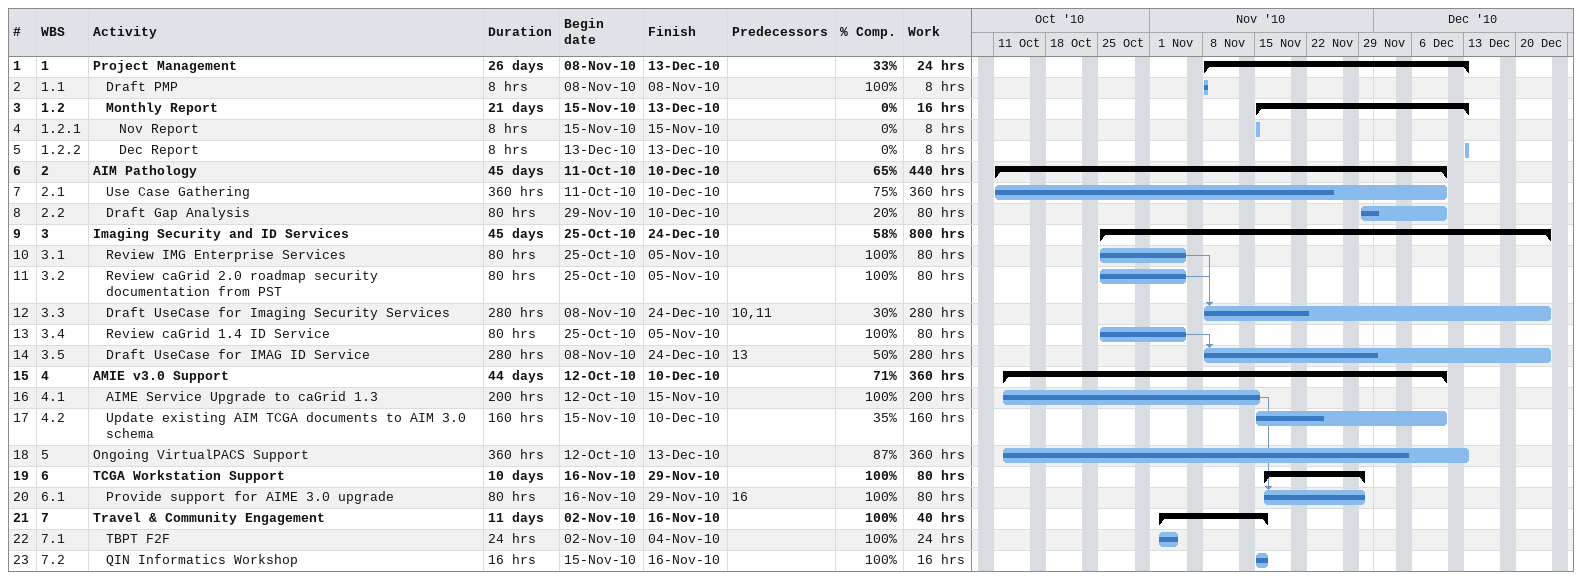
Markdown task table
| ID | WBS | Task | Duration | Start | Finish | Predecessors | % complete | Work (h) |
|---|---|---|---|---|---|---|---|---|
| 1 | 1 | **Project Management** | 26d | 2010-11-08 | 2010-12-13 |  | 33 | 24 |
| 2 | 1.1 | Draft PMP | 8h | 2010-11-08 | 2010-11-08 |  | 100 | 8 |
| 3 | 1.2 | **Monthly Report** | 21d | 2010-11-15 | 2010-12-13 |  | 0 | 16 |
| 4 | 1.2.1 | Nov Report | 8h | 2010-11-15 | 2010-11-15 |  | 0 | 8 |
| 5 | 1.2.2 | Dec Report | 8h | 2010-12-13 | 2010-12-13 |  | 0 | 8 |
| 6 | 2 | **AIM Pathology** | 45d | 2010-10-11 | 2010-12-10 |  | 65 | 440 |
| 7 | 2.1 | Use Case Gathering | 360h | 2010-10-11 | 2010-12-10 |  | 75 | 360 |
| 8 | 2.2 | Draft Gap Analysis | 80h | 2010-11-29 | 2010-12-10 |  | 20 | 80 |
| 9 | 3 | **Imaging Security and ID Services** | 45d | 2010-10-25 | 2010-12-24 |  | 58 | 800 |
| 10 | 3.1 | Review IMG Enterprise Services | 80h | 2010-10-25 | 2010-11-05 |  | 100 | 80 |
| 11 | 3.2 | Review caGrid 2.0 roadmap security documentation from PST | 80h | 2010-10-25 | 2010-11-05 |  | 100 | 80 |
| 12 | 3.3 | Draft UseCase for Imaging Security Services | 280h | 2010-11-08 | 2010-12-24 | 10, 11 | 30 | 280 |
| 13 | 3.4 | Review caGrid 1.4 ID Service | 80h | 2010-10-25 | 2010-11-05 |  | 100 | 80 |
| 14 | 3.5 | Draft UseCase for IMAG ID Service | 280h | 2010-11-08 | 2010-12-24 | 13 | 50 | 280 |
| 15 | 4 | **AMIE v3.0 Support** | 44d | 2010-10-12 | 2010-12-10 |  | 71 | 360 |
| 16 | 4.1 | AIME Service Upgrade to caGrid 1.3 | 200h | 2010-10-12 | 2010-11-15 |  | 100 | 200 |
| 17 | 4.2 | Update existing AIM TCGA documents to AIM 3.0 schema | 160h | 2010-11-15 | 2010-12-10 |  | 35 | 160 |
| 18 | 5 | Ongoing VirtualPACS Support | 360h | 2010-10-12 | 2010-12-13 |  | 87 | 360 |
| 19 | 6 | **TCGA Workstation Support** | 10d | 2010-11-16 | 2010-11-29 |  | 100 | 80 |
| 20 | 6.1 | Provide support for AIME 3.0 upgrade | 80h | 2010-11-16 | 2010-11-29 | 16 | 100 | 80 |
| 21 | 7 | **Travel & Community Engagement** | 11d | 2010-11-02 | 2010-11-16 |  | 100 | 40 |
| 22 | 7.1 | TBPT F2F | 24h | 2010-11-02 | 2010-11-04 |  | 100 | 24 |
| 23 | 7.2 | QIN Informatics Workshop | 16h | 2010-11-15 | 2010-11-16 |  | 100 | 16 |
